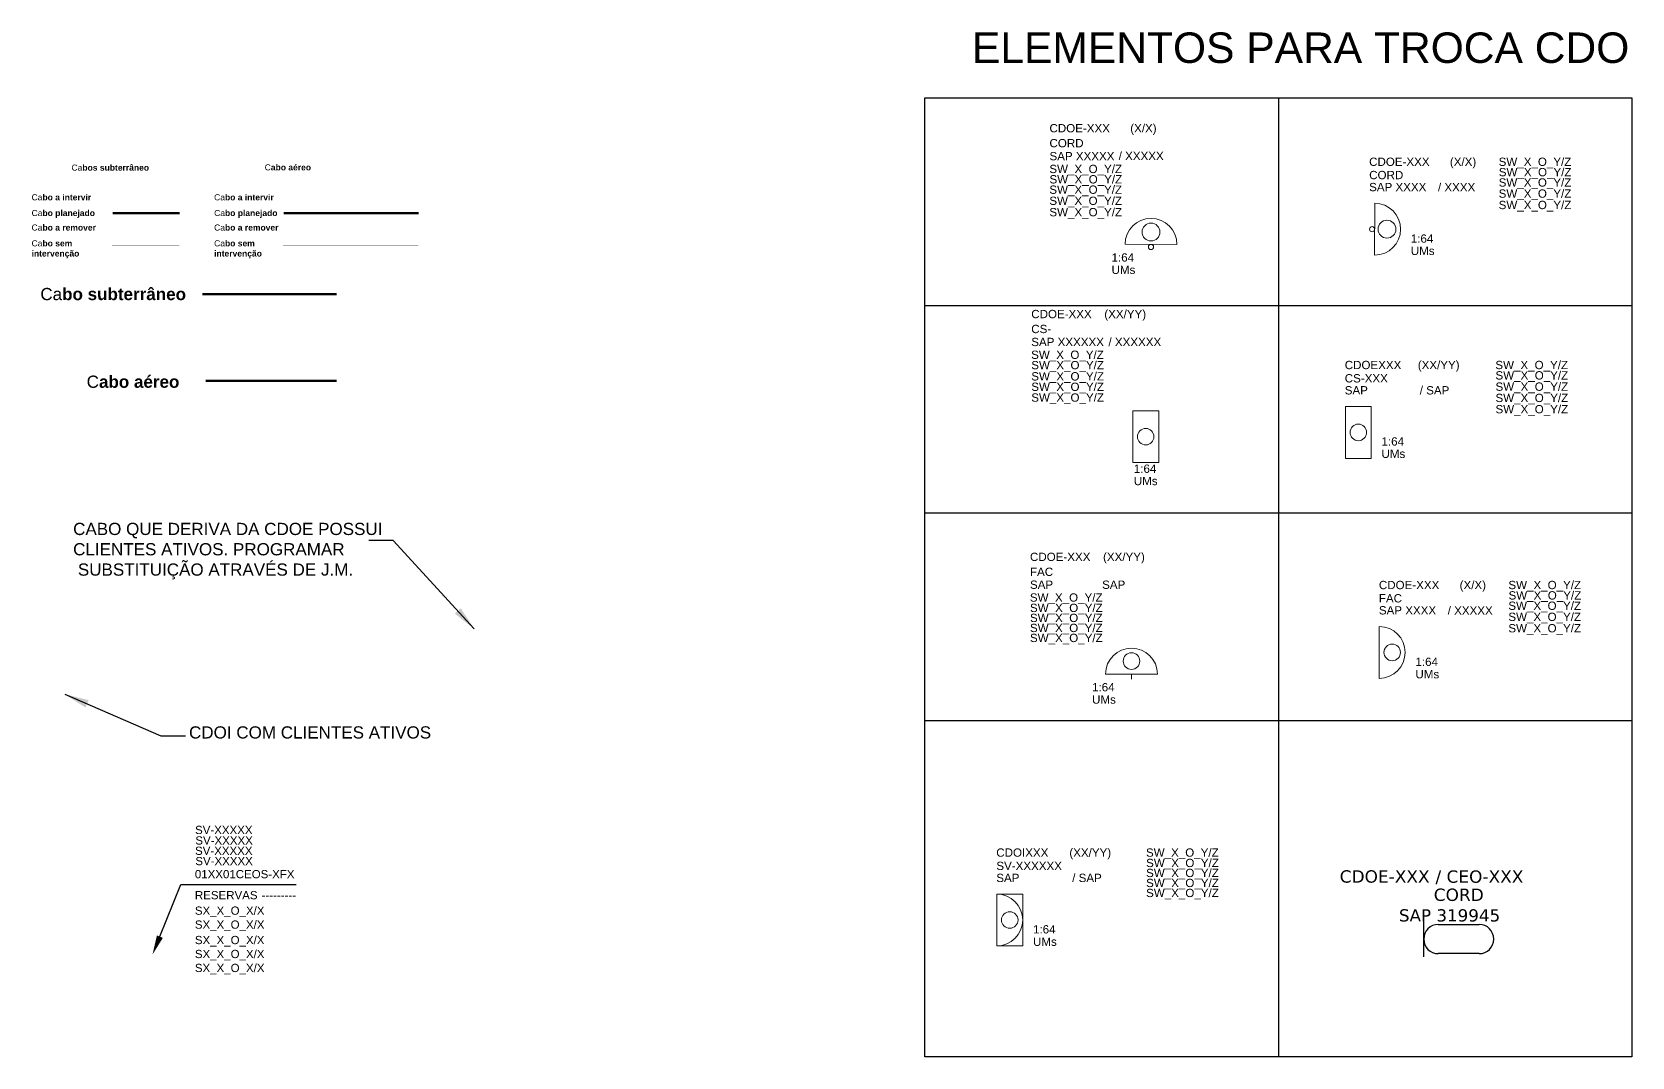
# Model space of a CAD drawing. Header units: millimetres. Extents: x 1227 to 2249, y -141 to 724.
# Drawn here: x 1986.8 to 2249.4, y 423.7 to 591.8 of the extents above; entities that cross this region are included whole.
import ezdxf
from ezdxf.enums import TextEntityAlignment as Align

# ---------------------------------------------------------------- set-up
doc = ezdxf.new("R2010")
doc.units = ezdxf.units.MM
doc.header["$LTSCALE"] = 0.1
doc.header["$MEASUREMENT"] = 0
for name, color, linetype, lineweight in [("20.0-LEGENDA DOS CDO'S", 1, 'Continuous', 0), ('20.1-CDO_INTERIOR', 1, 'Continuous', 0), ('20.2-CDO_POSTE', 1, 'Continuous', 5)]:
    doc.layers.add(name, color=color, linetype=linetype, lineweight=lineweight)
for name, color, linetype in [('20.3-CDO_FACHADA', 1, 'Continuous'), ('20.4-CEO', 1, 'Continuous'), ('20.5-CABO AÉREO', 1, 'Continuous'), ('20.5-CABO EM DUTO', 1, 'Continuous'), ('40.0-Reservas', 7, 'Continuous'), ('CAP a instalar', 1, 'Continuous'), ('CD a instalar', 1, 'Continuous')]:
    doc.layers.add(name, color=color, linetype=linetype)
doc.styles.add('ARIAL', font='arial.ttf')
doc.styles.add('siredit', font='verdana.ttf')
doc.styles.get("Standard").update_dxf_attribs({"font": 'arial.ttf'})
doc.linetypes.add('FENCELINE1', pattern='A,0.25,-0.1,[133,ltypeshp.shx,S=0.1,R=0,X=-0.1,Y=0],-0.1,1', length=1.45)
doc.dimstyles.get("Standard").update_dxf_attribs({"dimtxt": 0.18, "dimasz": 0.18, "dimexe": 0.18, "dimexo": 0.0625, "dimgap": 0.09, "dimtad": 0, "dimtih": 1, "dimtoh": 1, "dimdec": 4, "dimzin": 0, "dimdsep": 46, "dimtxsty": 'Standard', "dimcen": 0.09, "dimadec": 0, "dimazin": 0, "dimtfac": 1, "dimtdec": 4, "dimtofl": 0, "dimtmove": 0, "dimatfit": 3, "dimfxl": 1, "dimtolj": 1, "dimtzin": 0, "dimarcsym": 0})

# ---------------------------------------------------------------- blocks, each defined once
blk = doc.blocks.new('BLOCO RESERVAS')
at = {"color": 0, "style": 'ARIAL'}
blk.add_text('RESERVAS', height=1.352, dxfattribs=at).set_placement((0.25, 13.79), align=Align.TOP_LEFT)
at = {"layer": "20.0-LEGENDA DOS CDO'S", "color": 0, "style": 'ARIAL'}
for tag, p in [('1N_EDIFICIOS', (0.28, 23.14)), ('3N_EDIFICIOS', (0.28, 19.72)), ('2N_EDIFICIOS', (0.33, 21.41)), ('4N_EDIFICIOS', (0.33, 18.03))]:
    blk.add_attdef(tag, p, '', height=1.35, dxfattribs=at)
at = {"layer": '40.0-Reservas', "color": 0, "lineweight": 18, "style": 'ARIAL'}
blk.add_attdef('CABO', text='', height=1.35, dxfattribs=at).set_placement((0.25, 15.48), align=Align.BOTTOM_LEFT)
for tag, p in [('TIPO', (11.2, 13.79)), ('SPLITTERS_1', (0.25, 11.25)), ('SPLITTERS_2', (0.25, 8.96)), ('SPLITTERS_3', (0.25, 6.43)), ('SPLITTERS_4', (0.25, 4.14)), ('SPLITTERS_5', (0.25, 1.85))]:
    blk.add_attdef(tag, text='', height=1.35, dxfattribs=at).set_placement(p, align=Align.TOP_LEFT)
blk = doc.blocks.new('CEO_UN')
at = {"layer": '20.4-CEO', "color": 0}
for p, q in [((-9.11, 2.39), (-2.39, 2.39)), ((-2.39, -2.39), (-9.11, -2.39))]:
    blk.add_line(p, q, dxfattribs=at)
blk.add_lwpolyline([(-11.5, -2.89), (-11.5, 2.89)], dxfattribs=at)
for centre, start, end in [((-9.11, 0), 90, 270), ((-2.39, 0), 270, 90)]:
    blk.add_arc(centre, 2.39, start, end, dxfattribs=at)
at = {"layer": '20.4-CEO', "color": 7, "style": 'siredit'}
for tag, height, p in [('NOME?', 2.03, (-5.75, 10.27)), ('LOCAL?', 2.03, (-5.75, 7.27)), ('TIPO?', 2, (-9.11, 3.89))]:
    blk.add_attdef(tag, text='', height=height, dxfattribs=at).set_placement(p, align=Align.MIDDLE_CENTER)
blk.add_attdef('FIBRAS_RESERVA', text='', height=2.03, dxfattribs=at).set_placement((-5.75, -3.97), align=Align.TOP_CENTER)
blk = doc.blocks.new('PDO_PST')
at = {"color": 0}
blk.add_line((2.5, 0), (-2.5, 0), dxfattribs=at)
for centre, radius in [((0, 1.19), 0.862), ((0, -0.25), 0.25)]:
    blk.add_circle(centre, radius, dxfattribs=at)
blk.add_arc((0, 0), 2.5, 0, 180, dxfattribs=at)
blk = doc.blocks.new('CDOE_POSTE 1')
at = {"layer": '20.2-CDO_POSTE', "color": 0, "linetype": 'Continuous', "xscale": 1.700328304346724, "yscale": 1.700328304346724, "zscale": 1.700328304346724, "rotation": 359.882008258618}
blk.add_blockref('PDO_PST', (0, 0.43), dxfattribs=at)
at = {"layer": "20.0-LEGENDA DOS CDO'S", "color": 0, "style": 'ARIAL'}
for tag, p in [('CDO_N', (-16.66, 12.71)), ('CORDOALHA', (-16.66, 10.26)), ('SAP', (-16.66, 8.13)), ('SPLITER_1', (-16.68, 6.03)), ('SPLITER_2', (-16.66, 4.33)), ('1:XX', (-6.47, -2.4)), ('UMS', (-6.47, -4.43))]:
    blk.add_attdef(tag, p, '', height=1.36, dxfattribs=at)
blk.add_attdef('FIBRAS_UTILIZADAS', text='', height=1.36, dxfattribs=at).set_placement((-1.24, 12.71), align=Align.CENTER)
blk = doc.blocks.new('CDOE_POSTE 2')
at = {"layer": '20.2-CDO_POSTE', "color": 0, "linetype": 'Continuous', "xscale": 1.700328304346724, "yscale": 1.700328304346724, "zscale": 1.700328304346724, "rotation": 269.882008258618}
blk.add_blockref('PDO_PST', (0.43, 0), dxfattribs=at)
at = {"layer": "20.0-LEGENDA DOS CDO'S", "color": 0, "style": 'ARIAL'}
for tag, p in [('CDO_N', (-0.47, 10.38)), ('SPLITER_1', (20.79, 10.38)), ('CORDOALHA', (-0.47, 8.2)), ('SPLITER_2', (20.8, 8.68)), ('SAP', (-0.47, 6.23)), ('1:XX', (6.36, -2.22)), ('UMS', (6.36, -4.24))]:
    blk.add_attdef(tag, p, '', height=1.36, dxfattribs=at)
blk.add_attdef('FIBRAS_UTILIZADAS', text='', height=1.36, dxfattribs=at).set_placement((14.95, 10.38), align=Align.CENTER)
blk = doc.blocks.new('CDOE_FACHADA_2')
at = {"layer": '20.1-CDO_INTERIOR', "color": 0, "lineweight": 18}
blk.add_lwpolyline([(0, 4.25), (0, -4.25)], dxfattribs=at)
blk.add_circle((2.12, 0), 1.36, dxfattribs=at)
blk.add_arc((0, 0), 4.25, 270, 90, dxfattribs=at)
at = {"layer": "20.0-LEGENDA DOS CDO'S", "color": 0, "style": 'ARIAL'}
for tag, p in [('CDO_N', (-0.07, 10.38)), ('SPLITER_1', (21.19, 10.38)), ('FACHADA', (-0.07, 8.2)), ('SPLITER_2', (21.21, 8.68)), ('SAP', (-0.07, 6.23)), ('1:XX', (5.93, -2.22)), ('UMS', (5.93, -4.24))]:
    blk.add_attdef(tag, p, '', height=1.36, dxfattribs=at)
blk.add_attdef('FIBRAS_UTILIZADAS', text='', height=1.36, dxfattribs=at).set_placement((15.35, 10.38), align=Align.CENTER)
blk = doc.blocks.new('CDOE_CS1_TROCA')
at = {"layer": '20.1-CDO_INTERIOR', "color": 0, "lineweight": 18}
blk.add_lwpolyline([(-2.13, 4.25), (-2.13, -4.25)], dxfattribs=at)
blk.add_lwpolyline([(2.13, -4.25), (2.13, 4.25), (-2.13, 4.25), (-2.13, -4.25)], close=True, dxfattribs=at)
blk.add_circle((0, 0), 1.36, dxfattribs=at)
at = {"layer": "20.0-LEGENDA DOS CDO'S", "color": 0, "style": 'ARIAL'}
for tag, p in [('CDO_N', (-18.78, 19.44)), ('SAP_ANTIGO', (-18.78, 14.86)), ('CAIXA_SUBTERRANEA', (-18.78, 16.99)), ('SAP_NOVO', (-6.11, 14.86)), ('SPLITER_1', (-18.8, 12.76)), ('SPLITER_2', (-18.78, 11.06)), ('SPLITER_3', (-18.78, 9.22)), ('SPLITER_4', (-18.78, 7.51)), ('SPLITER_5', (-18.78, 5.74)), ('1:XX', (-1.95, -5.93)), ('UMS', (-1.95, -7.95))]:
    blk.add_attdef(tag, p, '', height=1.36, dxfattribs=at)
blk.add_attdef('FIBRAS_UTILIZADAS', text='', height=1.36, dxfattribs=at).set_placement((-3.36, 19.44), align=Align.CENTER)
blk = doc.blocks.new('CDOE_FACHADA_1_TROCA')
at = {"layer": '20.1-CDO_INTERIOR', "color": 0, "lineweight": 18}
for points in [[(-4.25, -2.13), (4.25, -2.13)], [(0, -2.13), (0, -2.98)]]:
    blk.add_lwpolyline(points, dxfattribs=at)
blk.add_circle((0, 0), 1.36, dxfattribs=at)
blk.add_arc((0, -2.13), 4.25, 0, 180, dxfattribs=at)
at = {"layer": "20.0-LEGENDA DOS CDO'S", "color": 0, "style": 'ARIAL'}
for tag, p in [('CDO_N', (-16.66, 16.42)), ('SAP_ANTIGO', (-16.66, 11.85)), ('FACHADA', (-16.66, 13.97)), ('SAP_NOVO', (-4.82, 11.85)), ('SPLITER_1', (-16.68, 9.75)), ('SPLITER_2', (-16.66, 8.05)), ('SPLITER_3', (-16.66, 6.41)), ('SPLITER_4', (-16.66, 4.76)), ('SPLITER_5', (-16.66, 3.12)), ('1:XX', (-6.47, -4.96)), ('UMS', (-6.47, -6.99))]:
    blk.add_attdef(tag, p, '', height=1.36, dxfattribs=at)
blk.add_attdef('FIBRAS_UTILIZADAS', text='', height=1.36, dxfattribs=at).set_placement((-1.24, 16.42), align=Align.CENTER)
blk = doc.blocks.new('CDO_CS2_TROCA')
at = {"layer": '20.1-CDO_INTERIOR', "color": 0, "lineweight": 18}
blk.add_lwpolyline([(0, 4.25), (0, -4.25)], dxfattribs=at)
blk.add_lwpolyline([(4.25, -4.25), (4.25, 4.25), (0, 4.25), (0, -4.25)], close=True, dxfattribs=at)
blk.add_circle((2.13, 0), 1.36, dxfattribs=at)
at = {"layer": "20.0-LEGENDA DOS CDO'S", "color": 0, "style": 'ARIAL'}
for tag, p in [('CDO_N', (-0.1, 10.38)), ('SPLITER_1', (24.62, 10.38)), ('CAIXA_SUBTERRANEA', (-0.1, 8.2)), ('SPLITER_2', (24.64, 8.68)), ('SPLITER_3', (24.64, 6.83)), ('SAP_225588', (12.21, 6.23)), ('SPLITER_4', (24.64, 4.98)), ('SPLITER_5', (24.64, 3.13)), ('1:XX', (5.93, -2.16)), ('UMS', (5.93, -4.18))]:
    blk.add_attdef(tag, p, '', height=1.36, dxfattribs=at)
blk.add_attdef('FIBRAS_UTILIZADAS', text='', height=1.36, dxfattribs=at).set_placement((15.32, 10.38), align=Align.CENTER)
at = {"layer": "20.0-LEGENDA DOS CDO'S", "color": 3, "style": 'ARIAL'}
blk.add_attdef('SAP_269952', (-0.1, 6.23), '', height=1.36, dxfattribs=at)
blk = doc.blocks.new('CDO_INTERIOR_TROCA')
at = {"layer": '20.1-CDO_INTERIOR', "color": 0, "lineweight": 18}
blk.add_lwpolyline([(4.25, -4.25), (4.25, 4.25), (0, 4.25), (0, -4.25)], close=True, dxfattribs=at)
blk.add_circle((2.13, 0), 1.36, dxfattribs=at)
blk.add_arc((0, 0), 4.25, 270, 90, dxfattribs=at)
at = {"layer": "20.0-LEGENDA DOS CDO'S", "color": 0, "style": 'ARIAL'}
for tag, p in [('CDO_N', (-0.08, 10.38)), ('SPLITER_1', (24.48, 10.38)), ('SURVEY', (-0.08, 8.2)), ('SPLITER_2', (24.5, 8.68)), ('SPLITER_3', (24.5, 7.04)), ('SAP_ANTIGO', (-0.08, 6.23)), ('/_SAP_NOVO', (12.37, 6.23)), ('SPLITER_4', (24.5, 5.4)), ('SPLITER_5', (24.5, 3.75)), ('1:XX', (5.94, -2.22)), ('UMS', (5.94, -4.24))]:
    blk.add_attdef(tag, p, '', height=1.36, dxfattribs=at)
blk.add_attdef('FIBRAS_UTILIZADAS', text='', height=1.36, dxfattribs=at).set_placement((15.34, 10.38), align=Align.CENTER)

msp = doc.modelspace()

# ---------------------------------------------------------------- linework, layer by layer
for p, q in [((2191.36, 581.01), (2191.36, 423.68)), ((2133.33, 546.97), (2249.39, 546.97)), ((2133.33, 512.92), (2249.39, 512.92)), ((2133.33, 478.88), (2249.39, 478.88))]:
    msp.add_line(p, q)
msp.add_lwpolyline([(2133.33, 581.01), (2249.39, 581.01), (2249.39, 423.68), (2133.33, 423.68)], close=True)
at = {"layer": '20.5-CABO AÉREO', "linetype": 'FENCELINE1', "ltscale": 50, "const_width": 0.4}
msp.add_lwpolyline([(2015.31, 534.59), (2036.78, 534.59)], dxfattribs=at)
at = {"layer": '20.5-CABO EM DUTO', "linetype": 'ByBlock', "const_width": 0.4}
msp.add_lwpolyline([(2014.75, 548.8), (2036.78, 548.8)], dxfattribs=at)
at = {"layer": '40.0-Reservas'}
msp.add_lwpolyline([(2007.79, 443.42), (2011.24, 451.95), (2030.17, 451.95)], dxfattribs=at)
msp.add_solid([(2008.28, 443.22), (2007.3, 443.62), (2006.58, 440.49)], dxfattribs=at)
at = {"layer": 'CAP a instalar', "color": 8, "linetype": 'FENCELINE1', "ltscale": 50, "const_width": 0.4}
msp.add_lwpolyline([(2028.08, 562.11), (2050.27, 562.11)], dxfattribs=at)
at = {"layer": 'CAP a instalar', "color": 5, "linetype": 'FENCELINE1', "ltscale": 50, "const_width": 0.02}
msp.add_lwpolyline([(2028.08, 564.42), (2050.27, 564.42)], dxfattribs=at)
at = {"layer": 'CAP a instalar', "color": 3, "linetype": 'FENCELINE1', "ltscale": 50, "const_width": 0.02}
msp.add_lwpolyline([(2028.02, 559.38), (2050.21, 559.38)], dxfattribs=at)
at = {"layer": 'CAP a instalar', "color": 0, "linetype": 'FENCELINE1', "ltscale": 50, "const_width": 0.02}
msp.add_lwpolyline([(2028.02, 556.79), (2050.21, 556.79)], dxfattribs=at)
at = {"layer": 'CD a instalar', "color": 8, "linetype": 'ByBlock', "const_width": 0.4}
msp.add_lwpolyline([(2000.02, 562.11), (2011.03, 562.11)], dxfattribs=at)
at = {"layer": 'CD a instalar', "color": 5, "linetype": 'ByBlock', "const_width": 0.02}
msp.add_lwpolyline([(2000.02, 564.42), (2011.03, 564.42)], dxfattribs=at)
at = {"layer": 'CD a instalar', "color": 3, "linetype": 'ByBlock', "const_width": 0.02}
msp.add_lwpolyline([(1999.95, 559.38), (2010.97, 559.38)], dxfattribs=at)
at = {"layer": 'CD a instalar', "color": 0, "linetype": 'ByBlock', "const_width": 0.02}
msp.add_lwpolyline([(1999.95, 556.79), (2010.97, 556.79)], dxfattribs=at)

# ---------------------------------------------------------------- block references
at = {"color": 1}
ref = msp.add_blockref('CDOE_CS1_TROCA', (2169.58, 525.43), dxfattribs=at)
ref.add_attrib('CDO_N', 'CDOE-XXX', (2150.8, 544.87), dxfattribs={"layer": "20.0-LEGENDA DOS CDO'S", "color": 0, "height": 1.36, "style": 'ARIAL'})
ref.add_attrib('FIBRAS_UTILIZADAS', '(XX/YY)', dxfattribs={"layer": "20.0-LEGENDA DOS CDO'S", "color": 0, "height": 1.36, "style": 'ARIAL'}).set_placement((2166.22, 544.87), align=Align.CENTER)
ref.add_attrib('CAIXA_SUBTERRANEA', 'CS-', (2150.8, 542.42), dxfattribs={"layer": "20.0-LEGENDA DOS CDO'S", "color": 0, "height": 1.36, "style": 'ARIAL'})
ref.add_attrib('SAP_ANTIGO', 'SAP XXXXXX', (2150.8, 540.29), dxfattribs={"layer": "20.0-LEGENDA DOS CDO'S", "color": 3, "height": 1.36, "style": 'ARIAL'})
ref.add_attrib('SAP_NOVO', '/ XXXXXX', (2163.47, 540.29), dxfattribs={"layer": "20.0-LEGENDA DOS CDO'S", "color": 0, "height": 1.36, "style": 'ARIAL'})
ref.add_attrib('1:XX', '1:64', (2167.63, 519.5), dxfattribs={"layer": "20.0-LEGENDA DOS CDO'S", "color": 0, "height": 1.36, "style": 'ARIAL'})
ref.add_attrib('UMS', 'UMs', (2167.63, 517.48), dxfattribs={"layer": "20.0-LEGENDA DOS CDO'S", "color": 0, "height": 1.36, "style": 'ARIAL'})
ref.add_attrib('SPLITER_1', 'SW_X_O_Y/Z', (2150.78, 538.19), dxfattribs={"layer": "20.0-LEGENDA DOS CDO'S", "color": 0, "height": 1.36, "style": 'ARIAL'})
ref.add_attrib('SPLITER_2', 'SW_X_O_Y/Z', (2150.8, 536.49), dxfattribs={"layer": "20.0-LEGENDA DOS CDO'S", "color": 0, "height": 1.36, "style": 'ARIAL'})
ref.add_attrib('SPLITER_3', 'SW_X_O_Y/Z', (2150.8, 534.65), dxfattribs={"layer": "20.0-LEGENDA DOS CDO'S", "color": 0, "height": 1.36, "style": 'ARIAL'})
ref.add_attrib('SPLITER_4', 'SW_X_O_Y/Z', (2150.8, 532.94), dxfattribs={"layer": "20.0-LEGENDA DOS CDO'S", "color": 0, "height": 1.36, "style": 'ARIAL'})
ref.add_attrib('SPLITER_5', 'SW_X_O_Y/Z', (2150.8, 531.17), dxfattribs={"layer": "20.0-LEGENDA DOS CDO'S", "color": 0, "height": 1.36, "style": 'ARIAL'})
for name, p, values in [('CDO_CS2_TROCA', (2202.35, 526.13), {'CDO_N': 'CDOEXXX', 'FIBRAS_UTILIZADAS': '(XX/YY)', 'CAIXA_SUBTERRANEA': 'CS-XXX', 'SAP_269952': 'SAP', 'SAP_225588': '/ SAP', '1:XX': '1:64', 'UMS': 'UMs', 'SPLITER_1': 'SW_X_O_Y/Z', 'SPLITER_2': 'SW_X_O_Y/Z', 'SPLITER_3': 'SW_X_O_Y/Z', 'SPLITER_4': 'SW_X_O_Y/Z', 'SPLITER_5': 'SW_X_O_Y/Z'}), ('BLOCO RESERVAS', (2013.28, 437.11), {'CABO': '01XX01CEOS-XFX', 'TIPO': '---------', 'SPLITTERS_1': 'SX_X_O_X/X', 'SPLITTERS_2': 'SX_X_O_X/X', 'SPLITTERS_4': 'SX_X_O_X/X', 'SPLITTERS_3': 'SX_X_O_X/X', 'SPLITTERS_5': 'SX_X_O_X/X', '1N_EDIFICIOS': 'SV-XXXXX', '2N_EDIFICIOS': 'SV-XXXXX', '3N_EDIFICIOS': 'SV-XXXXX', '4N_EDIFICIOS': 'SV-XXXXX'})]:
    msp.add_blockref(name, p, dxfattribs=at).add_auto_attribs(values)
ref = msp.add_blockref('CDOE_FACHADA_1_TROCA', (2167.25, 488.62), dxfattribs=at)
ref.add_attrib('CDO_N', 'CDOE-XXX', (2150.59, 505.04), dxfattribs={"layer": "20.0-LEGENDA DOS CDO'S", "color": 0, "height": 1.36, "style": 'ARIAL'})
ref.add_attrib('FIBRAS_UTILIZADAS', '(XX/YY)', dxfattribs={"layer": "20.0-LEGENDA DOS CDO'S", "color": 0, "height": 1.36, "style": 'ARIAL'}).set_placement((2166.01, 505.04), align=Align.CENTER)
ref.add_attrib('FACHADA', 'FAC', (2150.59, 502.59), dxfattribs={"layer": "20.0-LEGENDA DOS CDO'S", "color": 0, "height": 1.36, "style": 'ARIAL'})
ref.add_attrib('SAP_ANTIGO', 'SAP ', (2150.59, 500.47), dxfattribs={"layer": "20.0-LEGENDA DOS CDO'S", "color": 3, "height": 1.36, "style": 'ARIAL'})
ref.add_attrib('SAP_NOVO', 'SAP', (2162.43, 500.47), dxfattribs={"layer": "20.0-LEGENDA DOS CDO'S", "color": 0, "height": 1.36, "style": 'ARIAL'})
ref.add_attrib('1:XX', '1:64', (2160.78, 483.66), dxfattribs={"layer": "20.0-LEGENDA DOS CDO'S", "color": 0, "height": 1.36, "style": 'ARIAL'})
ref.add_attrib('UMS', 'UMs', (2160.78, 481.63), dxfattribs={"layer": "20.0-LEGENDA DOS CDO'S", "color": 0, "height": 1.36, "style": 'ARIAL'})
ref.add_attrib('SPLITER_1', 'SW_X_O_Y/Z', (2150.57, 498.37), dxfattribs={"layer": "20.0-LEGENDA DOS CDO'S", "color": 0, "height": 1.36, "style": 'ARIAL'})
ref.add_attrib('SPLITER_2', 'SW_X_O_Y/Z', (2150.59, 496.67), dxfattribs={"layer": "20.0-LEGENDA DOS CDO'S", "color": 0, "height": 1.36, "style": 'ARIAL'})
ref.add_attrib('SPLITER_3', 'SW_X_O_Y/Z', (2150.59, 495.03), dxfattribs={"layer": "20.0-LEGENDA DOS CDO'S", "color": 0, "height": 1.36, "style": 'ARIAL'})
ref.add_attrib('SPLITER_4', 'SW_X_O_Y/Z', (2150.59, 493.38), dxfattribs={"layer": "20.0-LEGENDA DOS CDO'S", "color": 0, "height": 1.36, "style": 'ARIAL'})
ref.add_attrib('SPLITER_5', 'SW_X_O_Y/Z', (2150.59, 491.74), dxfattribs={"layer": "20.0-LEGENDA DOS CDO'S", "color": 0, "height": 1.36, "style": 'ARIAL'})
ref = msp.add_blockref('CDO_INTERIOR_TROCA', (2145.14, 446.15), dxfattribs=at)
ref.add_attrib('CDO_N', 'CDOIXXX', (2145.06, 456.53), dxfattribs={"layer": "20.0-LEGENDA DOS CDO'S", "color": 0, "height": 1.36, "style": 'ARIAL'})
ref.add_attrib('FIBRAS_UTILIZADAS', '(XX/YY)', dxfattribs={"layer": "20.0-LEGENDA DOS CDO'S", "color": 0, "height": 1.36, "style": 'ARIAL'}).set_placement((2160.48, 456.53), align=Align.CENTER)
ref.add_attrib('SURVEY', 'SV-XXXXXX', (2145.07, 454.35), dxfattribs={"layer": "20.0-LEGENDA DOS CDO'S", "color": 0, "height": 1.36, "style": 'ARIAL'})
ref.add_attrib('SAP_ANTIGO', 'SAP', (2145.06, 452.38), dxfattribs={"layer": "20.0-LEGENDA DOS CDO'S", "color": 3, "height": 1.36, "style": 'ARIAL'})
ref.add_attrib('/_SAP_NOVO', '/ SAP', (2157.52, 452.38), dxfattribs={"layer": "20.0-LEGENDA DOS CDO'S", "color": 0, "height": 1.36, "style": 'ARIAL'})
ref.add_attrib('1:XX', '1:64', (2151.09, 443.94), dxfattribs={"layer": "20.0-LEGENDA DOS CDO'S", "color": 0, "height": 1.36, "style": 'ARIAL'})
ref.add_attrib('UMS', 'UMs', (2151.09, 441.91), dxfattribs={"layer": "20.0-LEGENDA DOS CDO'S", "color": 0, "height": 1.36, "style": 'ARIAL'})
ref.add_attrib('SPLITER_1', 'SW_X_O_Y/Z', (2169.63, 456.53), dxfattribs={"layer": "20.0-LEGENDA DOS CDO'S", "color": 0, "height": 1.36, "style": 'ARIAL'})
ref.add_attrib('SPLITER_2', 'SW_X_O_Y/Z', (2169.65, 454.83), dxfattribs={"layer": "20.0-LEGENDA DOS CDO'S", "color": 0, "height": 1.36, "style": 'ARIAL'})
ref.add_attrib('SPLITER_3', 'SW_X_O_Y/Z', (2169.65, 453.19), dxfattribs={"layer": "20.0-LEGENDA DOS CDO'S", "color": 0, "height": 1.36, "style": 'ARIAL'})
ref.add_attrib('SPLITER_4', 'SW_X_O_Y/Z', (2169.65, 451.55), dxfattribs={"layer": "20.0-LEGENDA DOS CDO'S", "color": 0, "height": 1.36, "style": 'ARIAL'})
ref.add_attrib('SPLITER_5', 'SW_X_O_Y/Z', (2169.65, 449.91), dxfattribs={"layer": "20.0-LEGENDA DOS CDO'S", "color": 0, "height": 1.36, "style": 'ARIAL'})
at = {"layer": '20.2-CDO_POSTE'}
ref = msp.add_blockref('CDOE_POSTE 1', (2170.45, 556.55), dxfattribs=at)
ref.add_attrib('CDO_N', 'CDOE-XXX', (2153.79, 575.35), dxfattribs={"layer": "20.0-LEGENDA DOS CDO'S", "height": 1.36, "style": 'ARIAL'})
ref.add_attrib('FIBRAS_UTILIZADAS', '(X/X)', dxfattribs={"layer": "20.0-LEGENDA DOS CDO'S", "height": 1.36, "style": 'ARIAL'}).set_placement((2169.21, 575.35), align=Align.CENTER)
ref.add_attrib('SAP', 'SAP XXXXX', (2153.79, 570.77), dxfattribs={"layer": "20.0-LEGENDA DOS CDO'S", "color": 3, "height": 1.36, "style": 'ARIAL'})
ref.add_attrib('SAP', ' / XXXXX', (2164.62, 570.81), dxfattribs={"layer": "20.0-LEGENDA DOS CDO'S", "height": 1.36, "style": 'ARIAL'})
ref.add_attrib('CORDOALHA', 'CORD', (2153.79, 572.9), dxfattribs={"layer": "20.0-LEGENDA DOS CDO'S", "height": 1.36, "style": 'ARIAL'})
ref.add_attrib('1:XX', '1:64', (2163.98, 554.15), dxfattribs={"layer": "20.0-LEGENDA DOS CDO'S", "height": 1.36, "style": 'ARIAL'})
ref.add_attrib('UMS', 'UMs', (2163.98, 552.12), dxfattribs={"layer": "20.0-LEGENDA DOS CDO'S", "height": 1.36, "style": 'ARIAL'})
ref.add_attrib('SPLITER_1', 'SW_X_O_Y/Z', (2153.77, 568.67), dxfattribs={"layer": "20.0-LEGENDA DOS CDO'S", "height": 1.36, "style": 'ARIAL'})
ref.add_attrib('SPLITER_2', 'SW_X_O_Y/Z', (2153.79, 566.97), dxfattribs={"layer": "20.0-LEGENDA DOS CDO'S", "height": 1.36, "style": 'ARIAL'})
ref.add_attrib('SPLITER_3', 'SW_X_O_Y/Z', (2153.77, 565.27), dxfattribs={"layer": "20.0-LEGENDA DOS CDO'S", "height": 1.36, "style": 'ARIAL'})
ref.add_attrib('SPLITER_4', 'SW_X_O_Y/Z', (2153.77, 563.45), dxfattribs={"layer": "20.0-LEGENDA DOS CDO'S", "height": 1.36, "style": 'ARIAL'})
ref.add_attrib('SPLITER_5', 'SW_X_O_Y/Z', (2153.77, 561.58), dxfattribs={"layer": "20.0-LEGENDA DOS CDO'S", "height": 1.36, "style": 'ARIAL'})
ref = msp.add_blockref('CDOE_POSTE 2', (2206.73, 559.47), dxfattribs=at)
ref.add_attrib('CDO_N', 'CDOE-XXX', (2206.25, 569.85), dxfattribs={"layer": "20.0-LEGENDA DOS CDO'S", "height": 1.36, "style": 'ARIAL'})
ref.add_attrib('FIBRAS_UTILIZADAS', '(X/X)', dxfattribs={"layer": "20.0-LEGENDA DOS CDO'S", "height": 1.36, "style": 'ARIAL'}).set_placement((2221.67, 569.85), align=Align.CENTER)
ref.add_attrib('CORDOALHA', 'CORD', (2206.26, 567.67), dxfattribs={"layer": "20.0-LEGENDA DOS CDO'S", "height": 1.36, "style": 'ARIAL'})
ref.add_attrib('SAP', 'SAP XXXX', (2206.25, 565.7), dxfattribs={"layer": "20.0-LEGENDA DOS CDO'S", "color": 3, "height": 1.36, "style": 'ARIAL'})
ref.add_attrib('SAP', ' / XXXX', (2217.02, 565.67), dxfattribs={"layer": "20.0-LEGENDA DOS CDO'S", "height": 1.36, "style": 'ARIAL'})
ref.add_attrib('1:XX', '1:64', (2213.09, 557.25), dxfattribs={"layer": "20.0-LEGENDA DOS CDO'S", "height": 1.36, "style": 'ARIAL'})
ref.add_attrib('UMS', 'UMs', (2213.09, 555.23), dxfattribs={"layer": "20.0-LEGENDA DOS CDO'S", "height": 1.36, "style": 'ARIAL'})
ref.add_attrib('SPLITER_1', 'SW_X_O_Y/Z', (2227.51, 569.85), dxfattribs={"layer": "20.0-LEGENDA DOS CDO'S", "height": 1.36, "style": 'ARIAL'})
ref.add_attrib('SPLITER_2', 'SW_X_O_Y/Z', (2227.53, 568.15), dxfattribs={"layer": "20.0-LEGENDA DOS CDO'S", "height": 1.36, "style": 'ARIAL'})
ref.add_attrib('SPLITER_3', 'SW_X_O_Y/Z', (2227.51, 566.45), dxfattribs={"layer": "20.0-LEGENDA DOS CDO'S", "height": 1.36, "style": 'ARIAL'})
ref.add_attrib('SPLITER_4', 'SW_X_O_Y/Z', (2227.51, 564.63), dxfattribs={"layer": "20.0-LEGENDA DOS CDO'S", "height": 1.36, "style": 'ARIAL'})
ref.add_attrib('SPLITER_5', 'SW_X_O_Y/Z', (2227.51, 562.76), dxfattribs={"layer": "20.0-LEGENDA DOS CDO'S", "height": 1.36, "style": 'ARIAL'})
at = {"layer": '20.3-CDO_FACHADA'}
ref = msp.add_blockref('CDOE_FACHADA_2', (2207.92, 490.04), dxfattribs=at)
ref.add_attrib('CDO_N', 'CDOE-XXX', (2207.85, 500.42), dxfattribs={"layer": "20.0-LEGENDA DOS CDO'S", "height": 1.36, "style": 'ARIAL'})
ref.add_attrib('FIBRAS_UTILIZADAS', '(X/X)', dxfattribs={"layer": "20.0-LEGENDA DOS CDO'S", "height": 1.36, "style": 'ARIAL'}).set_placement((2223.27, 500.42), align=Align.CENTER)
ref.add_attrib('FACHADA', 'FAC', (2207.85, 498.24), dxfattribs={"layer": "20.0-LEGENDA DOS CDO'S", "height": 1.36, "style": 'ARIAL'})
ref.add_attrib('SAP', 'SAP XXXX', (2207.85, 496.27), dxfattribs={"layer": "20.0-LEGENDA DOS CDO'S", "color": 3, "height": 1.36, "style": 'ARIAL'})
ref.add_attrib('SAP', ' / XXXXX', (2218.62, 496.24), dxfattribs={"layer": "20.0-LEGENDA DOS CDO'S", "height": 1.36, "style": 'ARIAL'})
ref.add_attrib('1:XX', '1:64', (2213.85, 487.82), dxfattribs={"layer": "20.0-LEGENDA DOS CDO'S", "height": 1.36, "style": 'ARIAL'})
ref.add_attrib('UMS', 'UMs', (2213.85, 485.79), dxfattribs={"layer": "20.0-LEGENDA DOS CDO'S", "height": 1.36, "style": 'ARIAL'})
ref.add_attrib('SPLITER_1', 'SW_X_O_Y/Z', (2229.11, 500.42), dxfattribs={"layer": "20.0-LEGENDA DOS CDO'S", "height": 1.36, "style": 'ARIAL'})
ref.add_attrib('SPLITER_2', 'SW_X_O_Y/Z', (2229.13, 498.72), dxfattribs={"layer": "20.0-LEGENDA DOS CDO'S", "height": 1.36, "style": 'ARIAL'})
ref.add_attrib('SPLITER_3', 'SW_X_O_Y/Z', (2229.1, 497.02), dxfattribs={"layer": "20.0-LEGENDA DOS CDO'S", "height": 1.36, "style": 'ARIAL'})
ref.add_attrib('SPLITER_4', 'SW_X_O_Y/Z', (2229.1, 495.2), dxfattribs={"layer": "20.0-LEGENDA DOS CDO'S", "height": 1.36, "style": 'ARIAL'})
ref.add_attrib('SPLITER_5', 'SW_X_O_Y/Z', (2229.1, 493.33), dxfattribs={"layer": "20.0-LEGENDA DOS CDO'S", "height": 1.36, "style": 'ARIAL'})
at = {"layer": '20.4-CEO'}
ref = msp.add_blockref('CEO_UN', (2226.71, 443.02), dxfattribs=at)
ref.add_attrib('NOME?', 'CDOE-XXX', dxfattribs={"color": 3, "height": 2.028, "style": 'siredit'}).set_placement((2208.8, 453.29), align=Align.MIDDLE_CENTER)
ref.add_attrib('NOME?', ' / CEO-XXX', dxfattribs={"color": 1, "height": 2.028, "style": 'siredit'}).set_placement((2223.91, 453.27), align=Align.MIDDLE_CENTER)
ref.add_attrib('LOCAL?', 'CORD', dxfattribs={"color": 7, "height": 2.028, "style": 'siredit'}).set_placement((2220.96, 450.29), align=Align.MIDDLE_CENTER)
ref.add_attrib('TIPO?', 'SAP 319945   ', dxfattribs={"color": 7, "height": 2, "style": 'siredit'}).set_placement((2220.76, 446.91), align=Align.MIDDLE_CENTER)

# ---------------------------------------------------------------- texts
at = {"width": 185.0563, "attachment_point": 1}
for s, insert, char_height in [('ELEMENTOS PARA TROCA CDO', (2141.07, 591.74), 5), ('{\\C30;CABO QUE DERIVA DA CDOE POSSUI  \\PCLIENTES ATIVOS. PROGRAMAR\\P SUBSTITUIÇÃO ATRAVÉS DE J.M.}', (1993.55, 511.3), 2), ('{\\C30;CDOI COM CLIENTES ATIVOS}', (2012.57, 477.92), 2)]:
    msp.add_mtext(s, dxfattribs=dict(at, insert=insert, char_height=char_height))
at = {"layer": '20.5-CABO AÉREO', "insert": (1995.77, 535.45), "char_height": 2, "width": 18.7197, "attachment_point": 1}
msp.add_mtext('C{\\fArial|b1|i0|c0|p34;abo aéreo}', dxfattribs=at)
at = {"layer": '20.5-CABO EM DUTO', "insert": (1988.17, 549.83), "char_height": 2, "width": 25.9898, "attachment_point": 1}
msp.add_mtext('Ca{\\fArial|b1|i0|c0|p34;bo subterrâneo}', dxfattribs=at)
at = {"layer": 'CD a instalar', "color": 0, "insert": (1993.28, 570.07), "char_height": 1, "width": 12.9949, "attachment_point": 1}
msp.add_mtext('Ca{\\fArial|b1|i0|c0|p34;bos subterrâneo}', dxfattribs=at)
at = {"layer": 'CD a instalar', "color": 7, "insert": (2024.99, 570.11), "char_height": 1, "width": 9.3598, "attachment_point": 1}
msp.add_mtext('C{\\fArial|b1|i0|c0|p34;abo aéreo}', dxfattribs=at)
at = {"layer": 'CD a instalar', "color": 5, "char_height": 1, "width": 12.9949, "attachment_point": 1}
for insert in [(1986.73, 565.2), (2016.69, 565.2)]:
    msp.add_mtext('Ca{\\fArial|b1|i0|c0|p34;bo a intervir}', dxfattribs=dict(at, insert=insert))
at = {"layer": 'CD a instalar', "color": 8, "char_height": 1, "width": 12.9949, "attachment_point": 1}
for insert in [(1986.73, 562.62), (2016.69, 562.62)]:
    msp.add_mtext('Ca{\\fArial|b1|i0|c0|p34;bo planejado}', dxfattribs=dict(at, insert=insert))
at = {"layer": 'CD a instalar', "color": 3, "char_height": 1, "width": 12.9949, "attachment_point": 1}
for s, insert in [('Ca{\\fArial|b1|i0|c0|p34;bo a remover}', (1986.73, 560.24)), ('Ca{\\fArial|b1|i0|c0|p34;bo a remover}', (2016.69, 560.24)), ('Ca{\\fArial|b1|i0|c0|p34;bo sem intervenção}', (1986.73, 557.65)), ('Ca{\\fArial|b1|i0|c0|p34;bo sem intervenção}', (2016.69, 557.65))]:
    msp.add_mtext(s, dxfattribs=dict(at, insert=insert))

# ---------------------------------------------------------------- leaders
at = {"color": 30}
for points in [[(2059.38, 493.9), (2046.07, 508.38), (2042.07, 508.38)], [(1992.17, 483.19), (2007.97, 476.35), (2011.97, 476.35)]]:
    msp.add_leader(points, dimstyle='Standard', override={"dimasz": 4, "dimgap": 0.09, "dimtad": 0}, dxfattribs=at)

doc.saveas('drawing.dxf')
